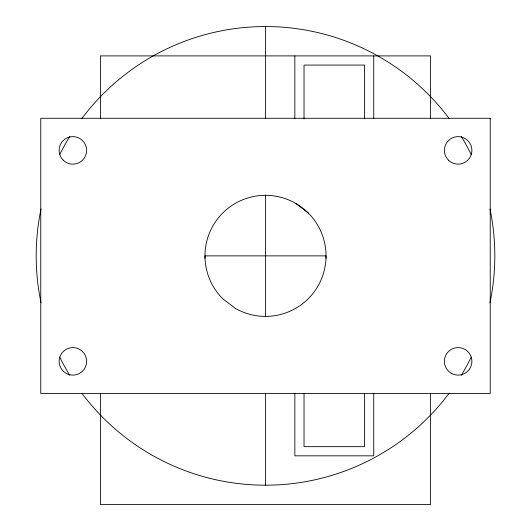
<?xml version="1.0" encoding="UTF-8"?>
<svg xmlns="http://www.w3.org/2000/svg" width="531" height="531" viewBox="0 0 531 531"><rect width="100%" height="100%" fill="white"/><g stroke="black" fill="none" stroke-linecap="round" stroke-linejoin="round"><path stroke-width="0.8" d="M295.767 203.439L308.305 213.057M430.608 118.917L430.608 55.901L100.392 55.901L100.392 118.917M430.608 393.352L430.608 504.45L100.392 504.45L100.392 393.352M373.738 55.901L373.738 118.353M373.738 393.385L373.738 455.837L294.851 455.837L294.851 393.385M364.565 118.984L364.565 65.074L304.024 65.074L304.024 118.984M364.565 393.584L364.565 446.664L304.024 446.664L304.024 393.584M326.041 258.358L326.041 255.869L204.959 255.869L204.959 258.358M294.851 55.901L294.851 118.353M265.5 26.55L265.5 118.612M265.5 194.91L265.5 316.828M265.5 393.126L265.5 485.188M489.974 208.975A229.319 229.319 0 0 1 489.974 302.763M471.256 357.111A229.319 229.319 0 0 1 461.233 375.344M449.126 393.232A229.319 229.319 0 0 1 81.874 393.232M69.767 375.344A229.319 229.319 0 0 1 59.744 357.111M41.026 302.763A229.319 229.319 0 0 1 41.026 208.975M59.744 154.621A229.319 229.319 0 0 1 69.767 136.394M81.874 118.499A229.319 229.319 0 0 1 449.126 118.499M461.233 136.394A229.319 229.319 0 0 1 471.256 154.621M490.232 118.28L40.768 118.28L40.768 393.458L490.232 393.458L490.232 118.28M235.233 308.299L222.695 298.674A60.541 60.541 0 0 1 244.791 198.979A60.541 60.541 0 0 1 325.808 261.146A60.541 60.541 0 0 1 235.233 308.299M63.143 371.083A13.76 13.76 0 0 0 86.161 364.916A13.76 13.76 0 0 0 69.309 348.064A13.76 13.76 0 0 0 63.143 371.083M63.143 160.11A13.76 13.76 0 0 0 86.161 153.944A13.76 13.76 0 0 0 69.309 137.091A13.76 13.76 0 0 0 63.143 160.11M448.396 160.11A13.76 13.76 0 0 0 471.415 153.944A13.76 13.76 0 0 0 454.569 137.091A13.76 13.76 0 0 0 448.396 160.11M451.25 373.273A13.76 13.76 0 0 0 471.886 361.352A13.76 13.76 0 0 0 451.25 349.438A13.76 13.76 0 0 0 451.25 373.273"/></g></svg>
